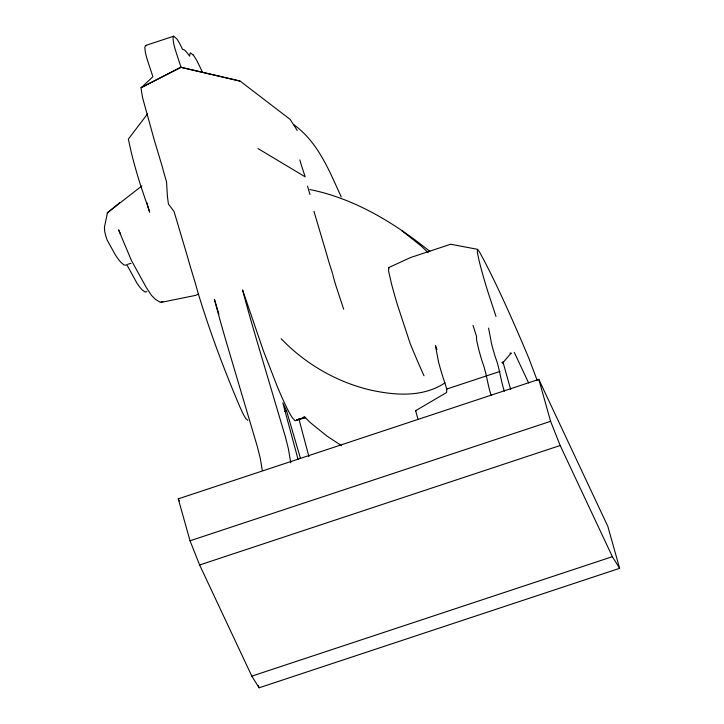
<?xml version="1.0" encoding="UTF-8"?>
<svg xmlns="http://www.w3.org/2000/svg" width="724" height="724" viewBox="0 0 724 724"><rect width="100%" height="100%" fill="white"/><g stroke="black" fill="none" stroke-linecap="round" stroke-linejoin="round"><path stroke-width="1.09" d="M417.974 419.142L415.612 410.716L446.627 392.471L446.78 389.041L442.174 374.724A38.209 2.833 71.7 0 1 438.536 361.928L435.441 345.719A212.295 15.738 71.7 0 0 436.952 349.457M488.582 328.108L491.677 344.316A38.209 2.833 71.7 0 0 495.316 357.113C499.687 368.272 500.556 379.838 504.356 391.186M501.877 362.498L502.483 363.077L502.872 361.728L510.728 389.666M502.818 362.824L511.171 353.004M141.931 185.896L107.487 212.666L104.437 227.182L104.663 231.092A19.186 3.439 67.8 0 0 107.025 239.807L115.397 254.939A49.911 8.932 67.8 0 0 120.998 262.423L123.958 264.939L126.076 265.256L126.772 264.586L137.008 283.256A48.345 8.652 67.8 0 0 142.357 290.016L145.081 291.98L146.927 291.718M297.247 130.456L290.107 119.379L240.124 81.088L180.575 67.296L140.963 87.839L142.519 97.478L153.388 136.854A32.562 2.416 71.7 0 0 155.977 145.732L162.339 166.873A40.635 3.014 71.7 0 0 166.538 181.805L167.38 195.833A58.11 8.688 76 0 0 168.457 204.096A58.472 4.625 55.5 0 1 174.086 211.616L187.462 256.595A38.01 2.815 71.7 0 0 190.711 267.898L195.679 284.369A27.458 2.036 71.7 0 0 198.286 293.645C209.788 331.556 223.752 368.715 239.164 405.187A71.929 5.33 71.7 0 0 243.617 414.789L245.843 418.671L247.843 420.309M537.163 380.299L528.9 358.407A565.933 41.965 71.7 0 0 479.333 251.662L477.587 249.337L450.699 244.241L410.698 257.491L388.643 267.618L388.688 271.536L391.422 283.5A64.653 4.796 71.7 0 0 397.657 305.51L410.264 343.8A243.002 18.019 71.7 0 0 424.02 375.765M147.497 113.921L128.356 139.108L131.044 151.361A138.275 23.331 68.2 0 0 140.99 186.593L149.687 212.159A22.906 3.864 68.2 0 1 147.732 205.707M193.064 54.807L190.249 52.825L189.552 56.201A54.852 7.828 69.2 0 0 183.778 49.603L182.557 49.422L181.534 47.241A25.802 3.683 69.2 0 0 176.855 38.933L173.669 36.2L172.973 38.101L173.525 42.743A23.657 3.376 69.2 0 0 176.52 53.576L181.09 67.35L141.117 87.595M173.669 36.2L145.551 45.512L144.809 47.431L145.334 52.092A23.666 3.52 69 0 0 148.329 62.925L152.918 76.69L141.361 87.577M107.17 213.055L120.03 202.448L119.632 202.756M163.009 301.465L160.013 302.189L155.343 299.238L151.47 295.338L146.52 287.917L131.478 260.568L118.528 229.816L120.437 233.635M445.106 382.761C422.87 397.757 394.499 395.422 369.611 389.847C336.017 381.711 305.057 363.656 281.156 338.723M107.487 212.666L108.356 212.458M198.657 293.989L195.67 295.374L161.208 302.361M284.46 411.476L286.55 410.789L300.487 458.437M446.78 389.041L499.931 371.43M178.258 498.854L538.81 379.385L607.843 526.402L619.626 568.331L259.074 687.8L251.825 676.144L199.625 564.982L190.041 540.783L178.258 498.854L179.217 500.899M190.041 540.783L550.593 421.314L560.177 445.513L612.377 556.675L619.626 568.331M199.625 564.982L560.177 445.513M251.825 676.144L612.377 556.675M305.736 417.54L295.102 420.78L292.306 417.694A132.809 9.846 71.7 0 1 277.229 386.354L263.545 351.231L242.576 289.971A197.254 14.625 71.7 0 0 256.323 338.895L285.41 436.952L288.387 448.789L290.776 462.781M127.831 264.26L130.999 263.31M305.193 417.323L296.568 419.866L305.13 417.458M477.587 249.337L477.279 252.052L479.053 260.495A64.21 4.76 71.7 0 0 487.958 291.953L495.994 316.46M388.643 267.618L389.259 267.871M511.035 353.719L510.049 352.995M309.863 189.543C354.778 198.584 394.698 223.046 429.938 251.499M145.551 45.512L146.384 45.666M415.612 410.716L416.083 410.807M239.861 81.025L180.792 67.205M257.952 148.529L305.157 176.828L301.537 165.66A26.028 1.928 71.7 0 1 299.836 159.895M341.601 445.722L326.859 435.984L310.37 422.662L303.935 416.354M401.639 230.513L421.042 245.898L428.119 252.667M294.025 124.809C318.225 142.465 329.203 170.701 341.239 196.937M514.266 352.335L528.629 382.933M286.55 410.789L282.84 402.897L298.098 459.577M202.548 72.355L197.444 61.766A34.698 4.95 69.2 0 0 193.064 54.807M343.674 309.211L335.755 285.211A21.982 1.629 71.7 0 1 332.986 275.364L332.759 274.396M473.025 325.438L476.537 336.361L476.528 339.764L478.537 348.678A38.209 2.833 71.7 0 0 482.175 361.466C486.537 372.625 487.415 384.191 491.207 395.539M332.56 273.491L329.791 264.894A30.408 2.253 71.7 0 1 326.687 254.214L315.999 218.286A45.666 3.385 71.7 0 1 313.981 211.29M218.919 314.153L214.404 299.311A197.254 14.625 71.7 0 0 228.15 348.226L257.246 446.292L260.224 458.12L262.278 470.184M538.81 379.385L550.593 421.314M298.958 419.115L308.922 456.645M258.468 685.646L259.074 687.8M309.972 194.484A32.372 2.398 71.7 0 1 307.564 186.159M147.37 204.258A22.906 3.864 68.2 0 1 147.062 202.901"/></g></svg>
